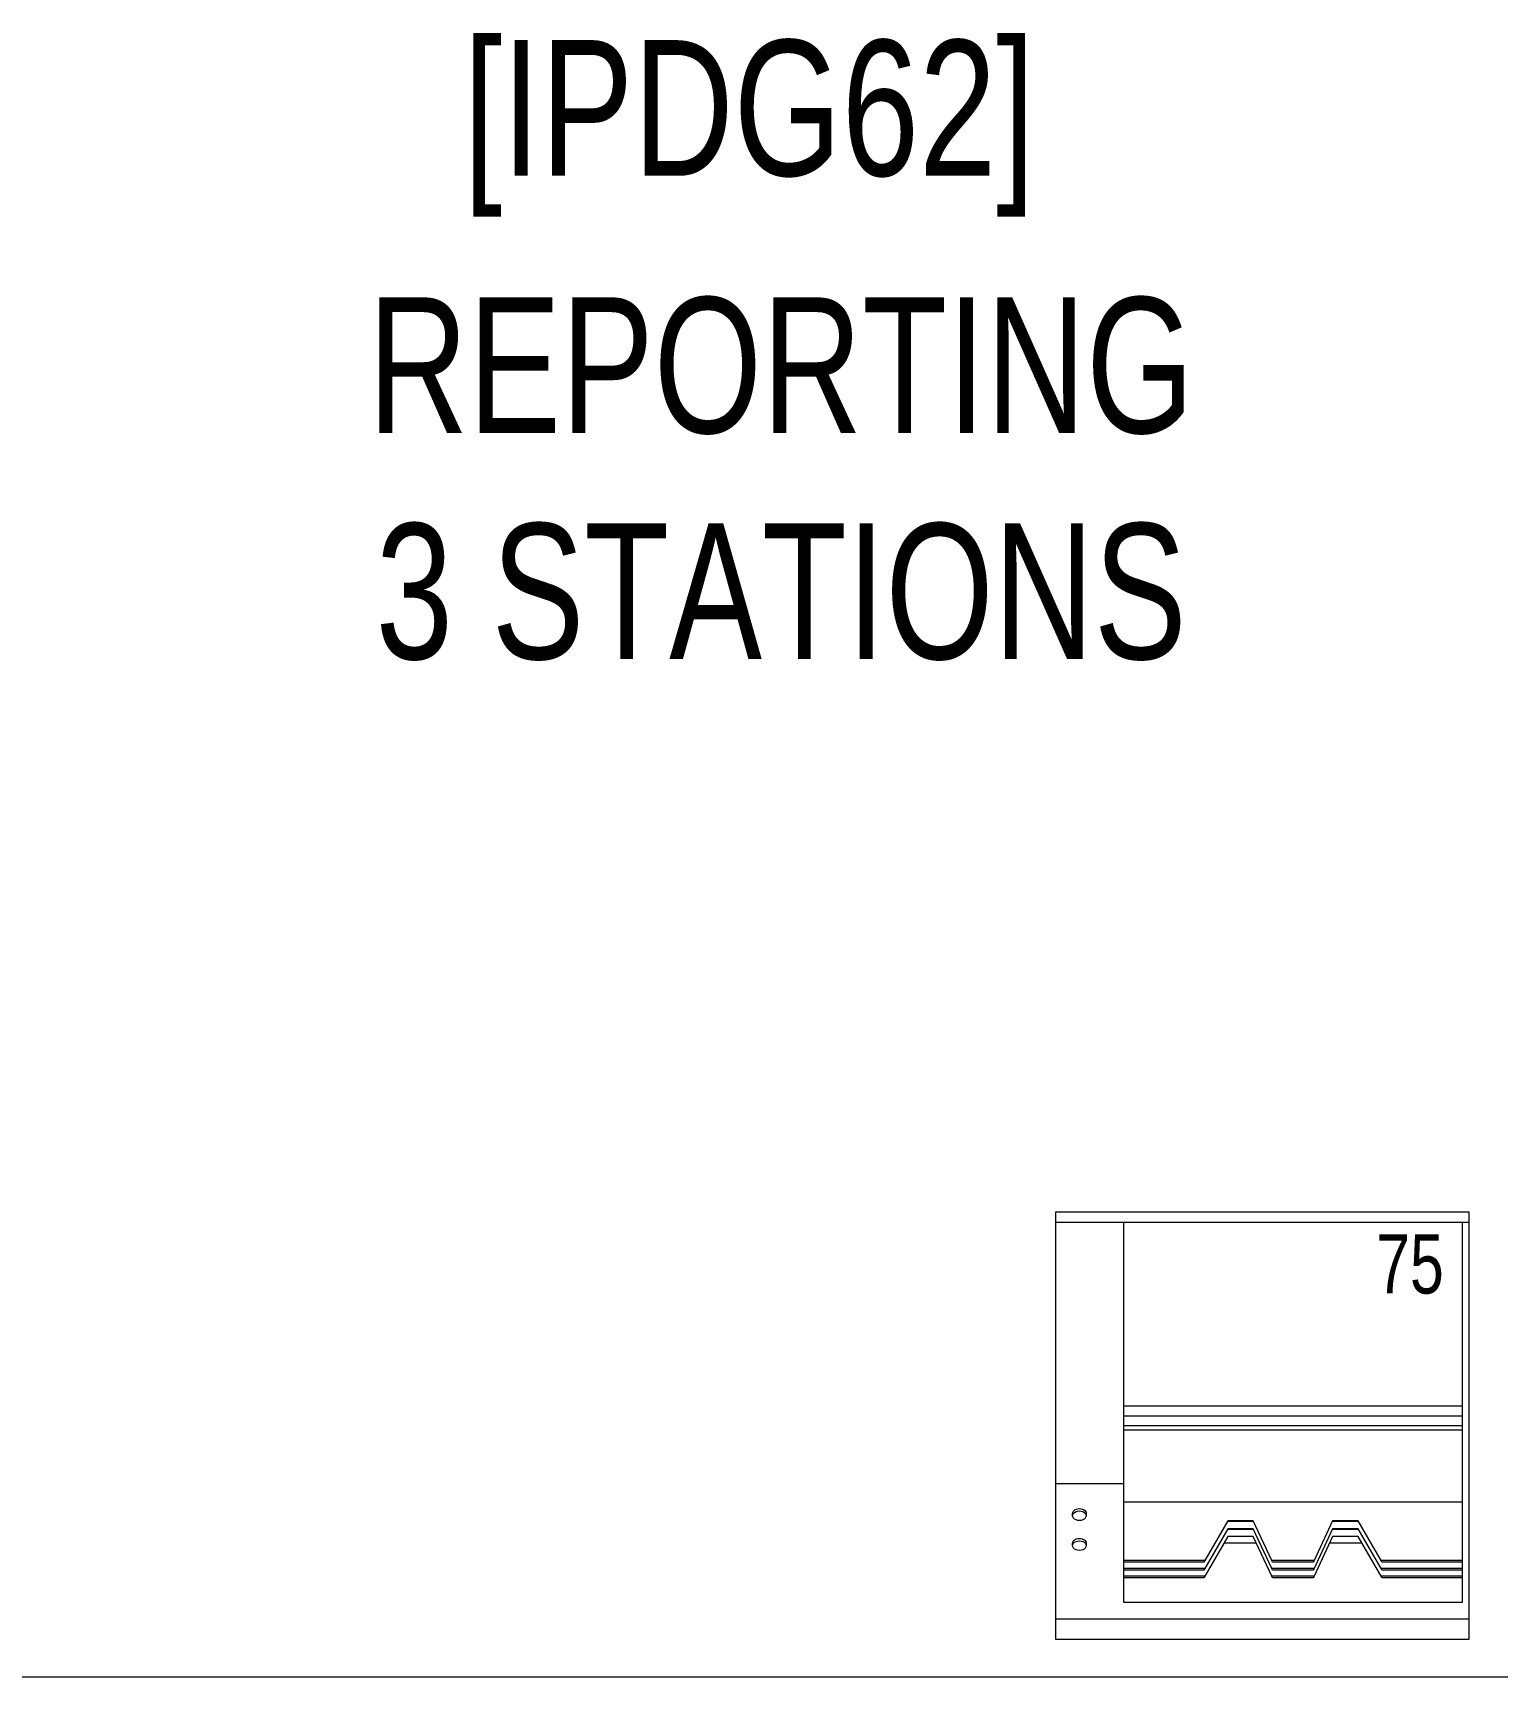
# Model space of a CAD drawing. Header units: millimetres. Extents: x 26027 to 581921, y 7230 to 233891.
# Drawn here: x 476153 to 478312, y 159235 to 161661 of the extents above; entities that cross this region are included whole.
import ezdxf

# ---------------------------------------------------------------- set-up
doc = ezdxf.new("R2010")
doc.units = ezdxf.units.MM
doc.header["$LTSCALE"] = 5
for name, color, linetype, lineweight in [('72_EGR_BASE_TEXT', 7, 'Continuous', 5), ('Medical Equipment and Furniture', 163, 'Continuous', 0), ('Walls', 32, 'Continuous', 5)]:
    doc.layers.add(name, color=color, linetype=linetype, lineweight=lineweight)
doc.styles.add('X3G_ENTITY_257CFD', font='swisscl.ttf', dxfattribs={"height": 200})
doc.styles.add('X3G_ENTITY_2587EA', font='swisscl.ttf', dxfattribs={"height": 200})

# ---------------------------------------------------------------- blocks, each defined once
blk = doc.blocks.new('FILM PRINTER MULTI FORMAT FOR RADIOLOGY DEPARTMENT')
at = {"layer": 'Medical Equipment and Furniture'}
for p, q in [((-803237.1, -359655.8, 2.4), (-803847.1, -359655.8, 2.4)), ((-803747.1, -359670.8, 2.4), (-803847.1, -359670.8, 2.4)), ((-803247.1, -359670.8, 2.4), (-803747.1, -359670.8, 2.4)), ((-803747.1, -359670.8, 2.4), (-803747.1, -360055.8, 2.4)), ((-803247.1, -360055.8, 2.4), (-803247.1, -359670.8, 2.4)), ((-803237.1, -359670.8, 2.4), (-803247.1, -359670.8, 2.4)), ((-803747.1, -359941.4, 2.4), (-803247.1, -359941.4, 2.4)), ((-803747.1, -359956, 2.4), (-803247.1, -359956, 2.4)), ((-803247.1, -359970.9, 2.4), (-803747.1, -359970.9, 2.4)), ((-803247.1, -359977.3, 2.4), (-803747.1, -359977.3, 2.4)), ((-803847.1, -360055.8, 2.4), (-803747.1, -360055.8, 2.4)), ((-803747.1, -360055.8, 2.4), (-803747.1, -360083.9, 2.4)), ((-803247.1, -360083.9, 2.4), (-803247.1, -360055.8, 2.4)), ((-803747.1, -360083.6, 2.4), (-803747.1, -360169.5, 2.4)), ((-803247.1, -360083.6, 2.4), (-803747.1, -360083.6, 2.4)), ((-803247.1, -360169.5, 2.4), (-803247.1, -360083.6, 2.4)), ((-803822.1, -360103.5, 2.4), (-803822.1, -360100, 2.4)), ((-803802.1, -360100, 2.4), (-803802.1, -360103.5, 2.4)), ((-803593.1, -360110.8, 2.4), (-803627, -360169.5, 2.4)), ((-803555.6, -360110.8, 2.4), (-803593.1, -360110.8, 2.4)), ((-803528.3, -360169.5, 2.4), (-803555.6, -360110.8, 2.4)), ((-803438.6, -360110.8, 2.4), (-803466, -360169.5, 2.4)), ((-803401.1, -360110.8, 2.4), (-803438.6, -360110.8, 2.4)), ((-803367.2, -360169.5, 2.4), (-803401.1, -360110.8, 2.4)), ((-803593.1, -360122.9, 2.4), (-803627, -360181.5, 2.4)), ((-803593.1, -360134.1, 2.4), (-803627, -360192.8, 2.4)), ((-803593.5, -360111.4, 2.4), (-803555.4, -360111.4, 2.4)), ((-803593.5, -360123.4, 2.4), (-803555.4, -360123.4, 2.4)), ((-803555.6, -360122.9, 2.4), (-803593.1, -360122.9, 2.4)), ((-803555.6, -360134.1, 2.4), (-803593.1, -360134.1, 2.4)), ((-803528.3, -360181.5, 2.4), (-803555.6, -360122.9, 2.4)), ((-803528.3, -360192.8, 2.4), (-803555.6, -360134.1, 2.4)), ((-803438.6, -360122.9, 2.4), (-803466, -360181.5, 2.4)), ((-803438.6, -360134.1, 2.4), (-803466, -360192.8, 2.4)), ((-803438.9, -360111.4, 2.4), (-803400.8, -360111.4, 2.4)), ((-803438.9, -360123.4, 2.4), (-803400.8, -360123.4, 2.4)), ((-803401.1, -360122.9, 2.4), (-803438.6, -360122.9, 2.4)), ((-803401.1, -360134.1, 2.4), (-803438.6, -360134.1, 2.4)), ((-803367.2, -360181.5, 2.4), (-803401.1, -360122.9, 2.4)), ((-803367.2, -360192.8, 2.4), (-803401.1, -360134.1, 2.4)), ((-803822.1, -360147.6, 2.4), (-803822.1, -360144.1, 2.4)), ((-803802.1, -360144.1, 2.4), (-803802.1, -360147.6, 2.4)), ((-803598.5, -360143.4, 2.4), (-803551.3, -360143.4, 2.4)), ((-803442.9, -360143.4, 2.4), (-803395.8, -360143.4, 2.4)), ((-803747.1, -360169.5, 2.4), (-803747.1, -360172, 2.4)), ((-803627, -360169.5, 2.4), (-803747.1, -360169.5, 2.4)), ((-803628.5, -360172, 2.4), (-803747.1, -360172, 2.4)), ((-803747.1, -360172.1, 2.4), (-803747.1, -360181.5, 2.4)), ((-803747.1, -360181.5, 2.4), (-803747.1, -360184, 2.4)), ((-803627, -360181.5, 2.4), (-803747.1, -360181.5, 2.4)), ((-803628.5, -360184, 2.4), (-803747.1, -360184, 2.4)), ((-803747.1, -360184, 2.4), (-803747.1, -360192.8, 2.4)), ((-803627, -360169.5, 2.4), (-803628.5, -360172, 2.4)), ((-803627, -360181.5, 2.4), (-803628.5, -360184, 2.4)), ((-803466, -360169.5, 2.4), (-803528.3, -360169.5, 2.4)), ((-803527.1, -360172, 2.4), (-803528.3, -360169.5, 2.4)), ((-803466, -360181.5, 2.4), (-803528.3, -360181.5, 2.4)), ((-803527.1, -360184, 2.4), (-803528.3, -360181.5, 2.4)), ((-803467.1, -360172, 2.4), (-803527.1, -360172, 2.4)), ((-803467.1, -360184, 2.4), (-803527.1, -360184, 2.4)), ((-803466, -360169.5, 2.4), (-803467.1, -360172, 2.4)), ((-803466, -360181.5, 2.4), (-803467.1, -360184, 2.4)), ((-803365.8, -360172, 2.4), (-803367.2, -360169.5, 2.4)), ((-803247.1, -360169.5, 2.4), (-803367.2, -360169.5, 2.4)), ((-803365.8, -360184, 2.4), (-803367.2, -360181.5, 2.4)), ((-803247.1, -360181.5, 2.4), (-803367.2, -360181.5, 2.4)), ((-803247.1, -360172, 2.4), (-803365.8, -360172, 2.4)), ((-803247.1, -360184, 2.4), (-803365.8, -360184, 2.4)), ((-803247.1, -360172, 2.4), (-803247.1, -360169.5, 2.4)), ((-803247.1, -360181.5, 2.4), (-803247.1, -360172.1, 2.4)), ((-803247.1, -360184, 2.4), (-803247.1, -360181.5, 2.4)), ((-803247.1, -360192.8, 2.4), (-803247.1, -360184, 2.4)), ((-803747.1, -360192.8, 2.4), (-803747.1, -360195.3, 2.4)), ((-803627, -360192.8, 2.4), (-803747.1, -360192.8, 2.4)), ((-803628.5, -360195.3, 2.4), (-803747.1, -360195.3, 2.4)), ((-803747.1, -360195.3, 2.4), (-803747.1, -360230.8, 2.4)), ((-803627, -360192.8, 2.4), (-803628.5, -360195.3, 2.4)), ((-803466, -360192.8, 2.4), (-803528.3, -360192.8, 2.4)), ((-803527.1, -360195.3, 2.4), (-803528.3, -360192.8, 2.4)), ((-803467.1, -360195.3, 2.4), (-803527.1, -360195.3, 2.4)), ((-803466, -360192.8, 2.4), (-803467.1, -360195.3, 2.4)), ((-803365.8, -360195.3, 2.4), (-803367.2, -360192.8, 2.4)), ((-803247.1, -360192.8, 2.4), (-803367.2, -360192.8, 2.4)), ((-803247.1, -360195.3, 2.4), (-803365.8, -360195.3, 2.4)), ((-803247.1, -360195.3, 2.4), (-803247.1, -360192.8, 2.4)), ((-803247.1, -360230.8, 2.4), (-803247.1, -360195.3, 2.4)), ((-803747.1, -360230.8, 2.4), (-803247.1, -360230.8, 2.4)), ((-803847.1, -360255.8, 2.4), (-803237.1, -360255.8, 2.4))]:
    blk.add_line(p, q, dxfattribs=at)
at = {"layer": 'Medical Equipment and Furniture', "elevation": 2.4}
blk.add_lwpolyline([(-803237.1, -359655.8), (-803847.1, -359655.8), (-803847.1, -360285.8), (-803237.1, -360285.8), (-803237.1, -359655.8)], dxfattribs=at)
at = {"layer": 'Medical Equipment and Furniture', "extrusion": (0, 0, -1)}
for centre, major_axis, start_param, end_param in [((-803812.1, -360100, 2.4), (-10, 0), 6.039227, 7.853982), ((-803812.1, -360103.5, 2.4), (10, 0), 1.570796, 4.712389), ((-803812.1, -360100, 2.4), (-10, 0), 1.570796, 3.385551), ((-803812.1, -360103.5, 2.4), (-10, 0), 1.570796, 4.712389), ((-803812.1, -360144.1, 2.4), (-10, 0), 6.039227, 7.853982), ((-803812.1, -360147.6, 2.4), (-10, 0), 4.712389, 7.853982), ((-803812.1, -360144.1, 2.4), (-10, 0), 1.570796, 3.385551), ((-803812.1, -360147.6, 2.4), (10, 0), 4.712389, 7.853982)]:
    blk.add_ellipse(centre, major_axis=major_axis, ratio=0.707107, start_param=start_param, end_param=end_param, dxfattribs=at)

msp = doc.modelspace()

# ---------------------------------------------------------------- linework, layer by layer
at = {"layer": 'Walls'}
msp.add_line((480269.3, 159235.3, 2.4), (474665.8, 159235.3, 2.4), dxfattribs=at)

# ---------------------------------------------------------------- block references
at = {"layer": 'Medical Equipment and Furniture'}
msp.add_blockref('FILM PRINTER MULTI FORMAT FOR RADIOLOGY DEPARTMENT', (1281508.4, 519576.8, -2.4), dxfattribs=at)

# ---------------------------------------------------------------- texts
at = {"layer": '72_EGR_BASE_TEXT', "char_height": 200, "attachment_point": 2, "style": 'X3G_ENTITY_2587EA'}
for s, insert in [('[IPDG62]', (477209.2, 161649.9, 2.4)), ('REPORTING^M^J3 STATIONS', (477256.4, 161270.4, 2.4))]:
    msp.add_mtext(s, dxfattribs=dict(at, insert=insert))
at = {"layer": 'Medical Equipment and Furniture', "insert": (478184, 159799.9, 0), "char_height": 87.47, "attachment_point": 8, "style": 'X3G_ENTITY_257CFD'}
msp.add_mtext('75', dxfattribs=at)

doc.saveas('drawing.dxf')
